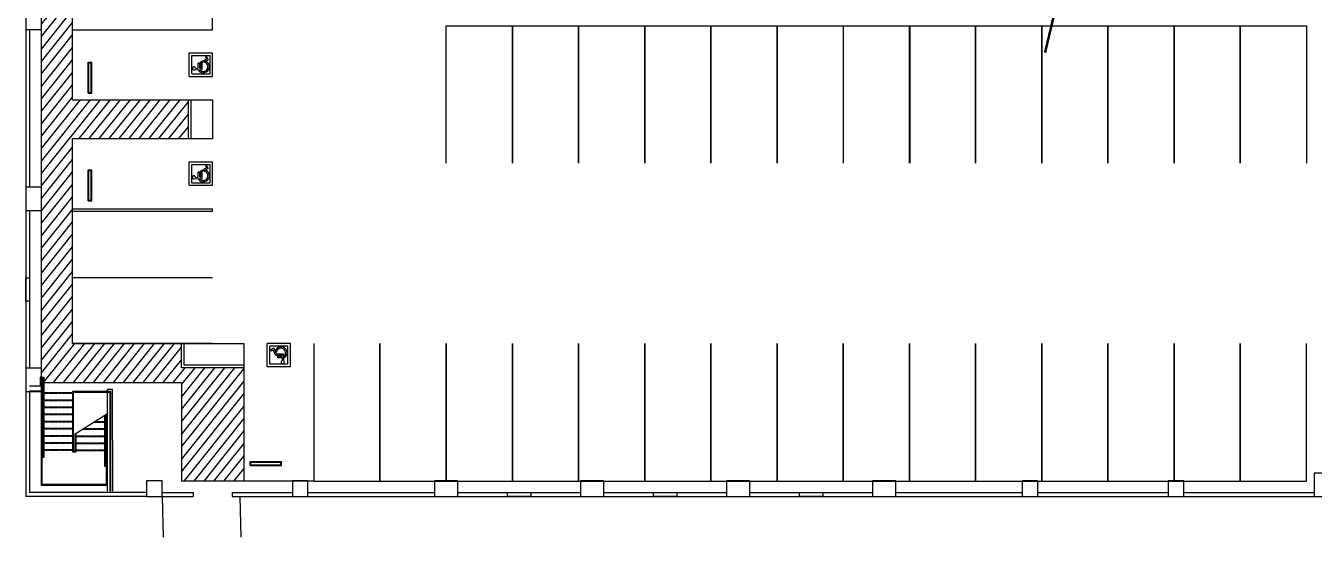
# Model space of a CAD drawing. Header units: inches. Extents: x -12 to 5243, y -75 to 2224.
# Drawn here: x -12 to 1974, y -75 to 714 of the extents above; entities that cross this region are included whole.
import ezdxf

# ---------------------------------------------------------------- set-up
doc = ezdxf.new("R2010")
doc.units = ezdxf.units.IN
doc.header["$LTSCALE"] = 10
doc.header["$MEASUREMENT"] = 0
doc.linetypes.add('HIDDEN2', pattern=[0.1875, 0.125, -0.0625])
doc.layers.get('0').update_dxf_attribs({"linetype": 'CONTINUOUS'})
for name, color, linetype in [('A-COLS', 5, 'CONTINUOUS'), ('A-FLOR', 3, 'CONTINUOUS'), ('A-SITE', 3, 'CONTINUOUS')]:
    doc.layers.add(name, color=color, linetype=linetype)

# ---------------------------------------------------------------- blocks, each defined once
blk = doc.blocks.new('hcsymb')
at = {"extrusion": (0, 0, -1)}
for p, q in [((-793.8, -277.7), (-793.8, -241.7)), ((-757.8, -241.7), (-793.8, -241.7)), ((-757.8, -277.7), (-757.8, -241.7)), ((-757.8, -277.7), (-793.8, -277.7))]:
    blk.add_line(p, q, dxfattribs=at)
at = {"color": 1, "extrusion": (0, 0, -1)}
for p, q in [((-789.8, -273.7), (-789.8, -245.7)), ((-761.8, -245.7), (-789.8, -245.7)), ((-784.5, -246.9), (-787, -252)), ((-777.6, -256.6), (-787, -252)), ((-784.5, -246.9), (-782.6, -247.9)), ((-782.6, -247.9), (-784.1, -251)), ((-775.4, -255.3), (-784.1, -251)), ((-781.2, -256), (-783.8, -254.7)), ((-777.6, -267), (-777.6, -256.6)), ((-775.4, -265), (-775.4, -255.3)), ((-773.9, -265.1), (-773.9, -257.5)), ((-773.9, -257.5), (-771.7, -257.5)), ((-771.7, -265.3), (-771.7, -257.5)), ((-761.8, -273.7), (-761.8, -245.7)), ((-761.8, -273.7), (-789.8, -273.7)), ((-764.9, -267.9), (-777.6, -267)), ((-773.9, -265.1), (-775.4, -265)), ((-772, -268.5), (-774.7, -268.3)), ((-767.5, -265.6), (-771.7, -265.3))]:
    blk.add_line(p, q, dxfattribs=at)
for centre, radius, start, end in [((779.5, -263), 9.32, 216.1191, 62.3615), ((779.5, -263), 7.16, 227.7679, 76.2908), ((765, -265.5), 2.46, 357.419, 279.8854)]:
    blk.add_arc(centre, radius, start, end, dxfattribs=at)

msp = doc.modelspace()

# ---------------------------------------------------------------- hatches: boundary and pattern name
at = {"layer": 'A-FLOR'}
h = msp.add_hatch(dxfattribs=at)
h.set_pattern_fill('ANSI31', color=256, scale=96, angle=-19.0343, style=0)
h.set_pattern_definition([(51.334480124, (-74037649.428, 8795436.081), (-9.369678382, 7.4972746394), [])])
h.paths.add_polyline_path([(238.8, 1953.9), (12, 1953.9), (12, 1451.9), (49.2, 1424.5), (60, 1424.5), (60, 1577.9), (238.8, 1577.9), (238.8, 1637.9), (60, 1637.9), (60, 1857.9), (238.8, 1857.9)])
h.paths.add_polyline_path([(60, 1424.5), (49.2, 1424.5), (12, 1451.9), (12, 725.9), (36.1, 728.6), (60, 728.6), (60, 861.9), (238.8, 861.9), (238.8, 921.9), (60, 921.9), (60, 1247.9), (238.8, 1247.9), (238.8, 1307.9), (60, 1307.9)])
h.paths.add_polyline_path([(60, 728.6), (36.1, 728.6), (12, 725.9), (12, 171.9), (14.7, 171.9), (14.7, 163.9), (228, 163.9), (228, 11.9), (324, 11.9), (324, 186.7), (228, 186.7), (228, 223.9), (60, 223.9), (60, 539.9), (238.8, 539.9), (238.8, 599.9), (60, 599.9)])
h.paths.add_polyline_path([(30.5, 203.9), (121.1, 203.9), (121.1, 173.5), (30.5, 173.5)], flags=24)
h.paths.add_polyline_path([(35.9, 757.6), (126.5, 757.6), (126.5, 727.2), (35.9, 727.2)], flags=24)
h.paths.add_polyline_path([(48.4, 1454.9), (139, 1454.9), (139, 1424.4), (48.4, 1424.4)], flags=9)
h.paths.add_polyline_path([(34.4, 1942.8), (125, 1942.8), (125, 1912.4), (34.4, 1912.4)], flags=24)

# ---------------------------------------------------------------- linework, layer by layer
at = {"layer": 'A-COLS'}
for points in [[(12, 744), (-12, 744), (-12, 708), (12, 708)], [(12, 465), (-12, 465), (-12, 429), (12, 429)], [(12, 186), (-12, 186), (-12, 150), (12, 150)], [(1998, 24), (1974, 24), (1974, -12), (1998, -12)], [(174, -12), (198, -12), (198, 12), (174, 12)], [(399, -12), (423, -12), (423, 12), (399, 12)], [(654, -12), (654, 12), (618, 12), (618, -12)], [(879, -12), (879, 12), (843, 12), (843, -12)], [(1104, -12), (1104, 12), (1068, 12), (1068, -12)], [(1329, -12), (1329, 12), (1293, 12), (1293, -12)], [(1524, -12), (1548, -12), (1548, 12), (1524, 12)], [(1749, -12), (1773, -12), (1773, 12), (1749, 12)]]:
    msp.add_lwpolyline(points, close=True, dxfattribs=at)
at = {"layer": 'A-COLS', "flags": 128}
for points in [[(-6, 325.5), (-6, 289.5), (-12, 289.5), (-12, 325.5)], [(766.5, -12), (730.5, -12), (730.5, -6), (766.5, -6)], [(991.5, -12), (955.5, -12), (955.5, -6), (991.5, -6)], [(1216.5, -12), (1180.5, -12), (1180.5, -6), (1216.5, -6)]]:
    msp.add_lwpolyline(points, close=True, dxfattribs=at)
at = {"layer": 'A-FLOR'}
for p, q in [((12, 163.9), (12, 1959.9)), ((60, 599.9), (60, 861.9)), ((276, 707.9), (276, 753.9)), ((-12, 708), (-12, 465)), ((-6, 708), (-6, 465)), ((60, 707.9), (276, 707.9)), ((84, 657.9), (90, 657.9)), ((84, 609.9), (84, 657.9)), ((85, 656.9), (89, 656.9)), ((85, 610.9), (85, 656.9)), ((89, 610.9), (89, 656.9)), ((90, 609.9), (90, 657.9)), ((60, 599.9), (276, 599.9)), ((84, 609.9), (90, 609.9)), ((85, 610.9), (89, 610.9)), ((238.8, 539.9), (238.8, 599.9)), ((242.8, 539.9), (242.8, 599.9)), ((276, 599.9), (276, 539.9)), ((60, 223.9), (60, 539.9)), ((60, 539.9), (276, 539.9)), ((84, 443.9), (84, 491.9)), ((84, 491.9), (90, 491.9)), ((85, 444.9), (85, 490.9)), ((85, 490.9), (89, 490.9)), ((89, 444.9), (89, 490.9)), ((90, 443.9), (90, 491.9)), ((84, 443.9), (90, 443.9)), ((85, 444.9), (89, 444.9)), ((-12, 429), (-12, 186)), ((-6, 429), (-6, 186)), ((60, 431.9), (276, 431.9)), ((60, 427.9), (276, 427.9)), ((276, 427.9), (276, 431.9)), ((60, 325.9), (276, 325.9)), ((60, 223.9), (324, 223.9)), ((276, 223.9), (60, 223.9)), ((228, 186.7), (228, 223.9)), ((232, 190.7), (232, 223.9)), ((324, 223.9), (324, 11.9)), ((324, 186.7), (228, 186.7)), ((324, 190.7), (232, 190.7)), ((12, 163.9), (228, 163.9)), ((228, 163.9), (228, 11.9)), ((-12, 150), (-12, -12)), ((13, 158.3), (-6, 158.3)), ((13, 150.3), (-6, 150.3)), ((-6, 150), (-6, -6)), ((11.5, 150.3), (11.5, 5.8)), ((13, 158.3), (13, 7.3)), ((121.9, 153), (113.9, 153)), ((64.3, 84.6), (114, 116)), ((334, 35.9), (334, 41.9)), ((334, 41.9), (382, 41.9)), ((335, 36.9), (335, 40.9)), ((335, 40.9), (381, 40.9)), ((381, 36.9), (381, 40.9)), ((382, 35.9), (382, 41.9)), ((334, 35.9), (382, 35.9)), ((335, 36.9), (381, 36.9)), ((432, 11.9), (228, 11.9)), ((174, -12), (-12, -12)), ((174, -6), (-6, -6)), ((198, -6), (246, -6)), ((198, -12), (246, -12)), ((246, -6), (246, -12)), ((306, -6), (306, -12)), ((306, -6), (399, -6)), ((306, -12), (399, -12)), ((423, -6), (618, -6)), ((423, -12), (618, -12)), ((654, -6), (843, -6)), ((654, -12), (843, -12)), ((879, -6), (1068, -6)), ((879, -12), (1068, -12)), ((1104, -6), (1293, -6)), ((1104, -12), (1293, -12)), ((1329, -6), (1524, -6)), ((1329, -12), (1524, -12)), ((1548, -6), (1749, -6)), ((1548, -12), (1749, -12)), ((1773, -6), (1974, -6)), ((1773, -12), (1974, -12))]:
    msp.add_line(p, q, dxfattribs=at)
at = {"layer": 'A-FLOR', "extrusion": (-4.8185e-44, -5.25705e-39, -1)}
for p, q in [((13, 172.3), (10.3, 172.3)), ((10.3, 172.3), (10.3, 158.3)), ((11.8, 158.3), (11.8, 170.8)), ((11.8, 170.8), (13, 170.8)), ((117.5, 148.3), (117.6, -3.7)), ((119, -3.7), (119, 149.8)), ((13, 48.3), (13, 49.8))]:
    msp.add_line(p, q, dxfattribs=at)
at = {"layer": 'A-FLOR', "extrusion": (-6.03752e-44, -5.25705e-39, -1)}
for p, q in [((15.8, 148.3), (59.8, 148.3)), ((59.8, 149.8), (59.8, 56.8)), ((119, 149.8), (59.8, 149.8)), ((61.3, 148.3), (61.3, 58.3)), ((117.5, 148.3), (61.3, 148.3)), ((114, -3.7), (113.9, 153)), ((122, -3.7), (121.9, 153)), ((15.8, 137.3), (59.8, 137.3)), ((15.8, 126.3), (59.8, 126.3)), ((15.8, 115.3), (59.8, 115.3)), ((15.8, 104.3), (59.8, 104.3)), ((109.8, 102.3), (92.3, 102.3)), ((112.5, 7.3), (112.5, 115)), ((15.8, 93.3), (59.8, 93.3)), ((15.8, 82.3), (59.8, 82.3)), ((64.3, 58.3), (64.3, 84.6)), ((64.3, 58.3), (64.3, 84.6)), ((65.8, 56.8), (65.8, 85.5)), ((65.8, 56.8), (65.8, 85.4)), ((109.8, 80.3), (65.8, 80.3)), ((109.8, 91.3), (74.9, 91.3)), ((15.8, 71.3), (59.8, 71.3)), ((15.8, 60.3), (59.8, 60.3)), ((109.8, 69.3), (65.8, 69.3)), ((59.8, 56.8), (65.8, 56.8)), ((59.8, 56.8), (65.8, 56.8)), ((61.3, 58.3), (64.3, 58.3)), ((61.3, 58.3), (64.3, 58.3)), ((109.8, 58.3), (65.8, 58.3)), ((11.5, 5.8), (114, 5.8)), ((13, 7.3), (112.5, 7.3))]:
    msp.add_line(p, q, dxfattribs=at)
at = {"layer": 'A-FLOR', "linetype": 'HIDDEN2', "extrusion": (-6.03752e-44, -5.25705e-39, -1)}
for p, q in [((15.8, 147.3), (59.8, 147.3)), ((15.8, 136.3), (59.8, 136.3)), ((15.8, 125.3), (59.8, 125.3)), ((15.8, 114.3), (59.8, 114.3)), ((15.8, 103.3), (59.8, 103.3)), ((109.8, 103.3), (93.9, 103.3)), ((15.8, 92.3), (59.8, 92.3)), ((15.8, 81.3), (59.8, 81.3)), ((109.8, 81.3), (65.8, 81.3)), ((109.8, 92.3), (76.5, 92.3)), ((15.8, 70.3), (59.8, 70.3)), ((109.8, 70.3), (65.8, 70.3)), ((15.8, 59.3), (59.8, 59.3)), ((109.8, 59.3), (65.8, 59.3))]:
    msp.add_line(p, q, dxfattribs=at)
at = {"layer": 'A-FLOR', "const_width": 3.84}
msp.add_lwpolyline([(1559.1, 672.6), (1652, 1063.4), (1619.6, 1083.3), (1694.9, 1090.1), (1663.1, 1110.1), (1748.5, 1469.8), (1760.3, 1519.3)], dxfattribs=at)
at = {"layer": 'A-FLOR', "flags": 128}
for points in [[(636, 501.9), (636, 713.9), (738, 713.9), (738, 501.9)], [(738, 501.9), (738, 713.9), (840, 713.9), (840, 501.9)], [(840, 501.9), (840, 713.9), (942, 713.9), (942, 501.9)], [(942, 501.9), (942, 713.9), (1044, 713.9), (1044, 501.9)], [(1044, 501.9), (1044, 713.9), (1146, 713.9), (1146, 501.9)], [(1146, 501.9), (1146, 713.9), (1248, 713.9), (1248, 501.9)], [(1248.5, 501.9), (1248.5, 713.9), (1350.5, 713.9), (1350.5, 501.9)], [(1350, 501.9), (1350, 713.9), (1452, 713.9), (1452, 501.9)], [(1452, 501.9), (1452, 713.9), (1554, 713.9), (1554, 501.9)], [(1554, 501.9), (1554, 713.9), (1656, 713.9), (1656, 501.9)], [(1656, 501.9), (1656, 713.9), (1758, 713.9), (1758, 501.9)], [(1758, 501.9), (1758, 713.9), (1860, 713.9), (1860, 501.9)], [(1860, 501.9), (1860, 713.9), (1962, 713.9), (1962, 501.9)], [(432, 223.9), (432, 11.9), (534, 11.9), (534, 223.9)], [(534, 223.9), (534, 11.9), (636, 11.9), (636, 223.9)], [(636, 223.9), (636, 11.9), (738, 11.9), (738, 223.9)], [(738, 223.9), (738, 11.9), (840, 11.9), (840, 223.9)], [(840, 223.9), (840, 11.9), (942, 11.9), (942, 223.9)], [(942, 223.9), (942, 11.9), (1044, 11.9), (1044, 223.9)], [(1044, 223.9), (1044, 11.9), (1146, 11.9), (1146, 223.9)], [(1146, 223.9), (1146, 11.9), (1248, 11.9), (1248, 223.9)], [(1248, 223.9), (1248, 11.9), (1350, 11.9), (1350, 223.9)], [(1350, 223.9), (1350, 11.9), (1452, 11.9), (1452, 223.9)], [(1452, 223.9), (1452, 11.9), (1554, 11.9), (1554, 223.9)], [(1554, 223.9), (1554, 11.9), (1656, 11.9), (1656, 223.9)], [(1656, 223.9), (1656, 11.9), (1758, 11.9), (1758, 223.9)], [(1758, 223.9), (1758, 11.9), (1860, 11.9), (1860, 223.9)], [(1860, 223.9), (1860, 11.9), (1962, 11.9), (1962, 223.9)]]:
    msp.add_lwpolyline(points, dxfattribs=at)
at = {"layer": 'A-FLOR', "extrusion": (-6.03752e-44, -5.25705e-39, -1)}
msp.add_lwpolyline([(-13, 172.3), (-15.8, 172.3), (-15.8, 48.3), (-13, 48.3), (-13, 49.8), (-14.3, 49.8), (-14.3, 170.8), (-13, 170.8)], close=True, dxfattribs=at)
msp.add_lwpolyline([(-111.3, 114.2), (-111.3, 35.8), (-112.5, 35.8), (-112.5, 34.3), (-109.8, 34.3), (-109.8, 113.3)], dxfattribs=at)
at = {"layer": 'A-SITE'}
for p, q in [((198, -12.1), (199.6, -74.7)), ((318, -12.1), (319.6, -74.7))]:
    msp.add_line(p, q, dxfattribs=at)

# ---------------------------------------------------------------- block references
at = {"layer": 'A-FLOR', "extrusion": (0, 0, -1)}
for p, rotation in [((517.8, 913.6), 359.995878087554), ((517.8, 745.6), 359.995878087554), ((-118.4, -569.9), 269.9958779808323)]:
    msp.add_blockref('hcsymb', p, dxfattribs=dict(at, rotation=rotation))

doc.saveas('drawing.dxf')
